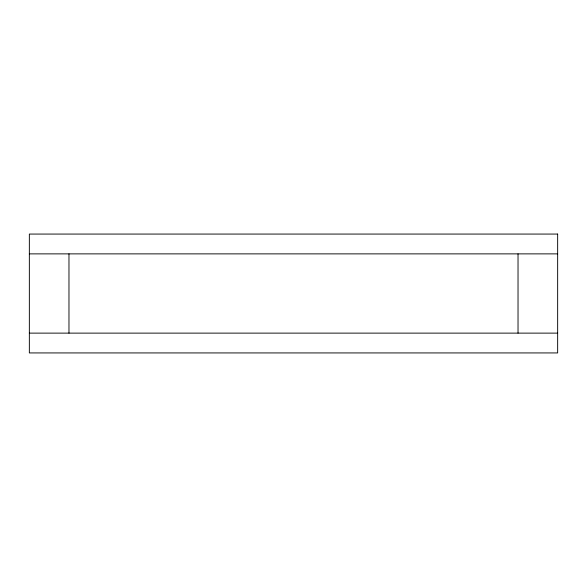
<?xml version="1.0" encoding="UTF-8"?>
<svg xmlns="http://www.w3.org/2000/svg" width="587" height="587" viewBox="0 0 587 587"><rect width="100%" height="100%" fill="white"/><g stroke="black" fill="none" stroke-linecap="round" stroke-linejoin="round"><path stroke-width="0.88" d="M29.35 253.877L557.65 253.877M29.35 333.123L557.65 333.123M518.028 253.877L518.028 333.123M68.972 253.877L68.972 333.123M557.65 234.066L29.35 234.066L29.35 352.934L557.65 352.934L557.65 234.066"/></g></svg>
